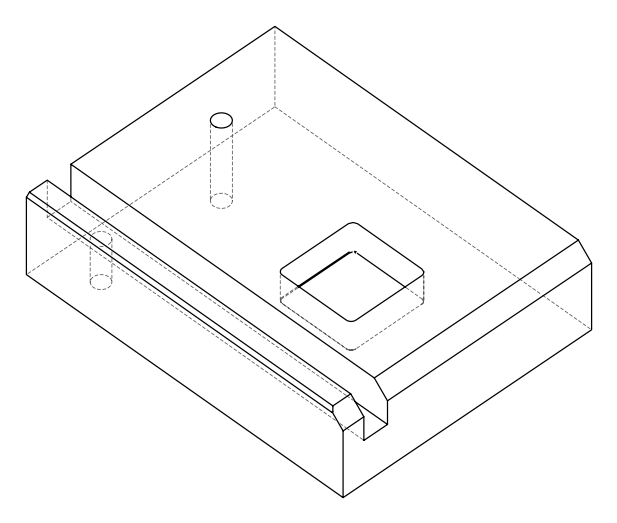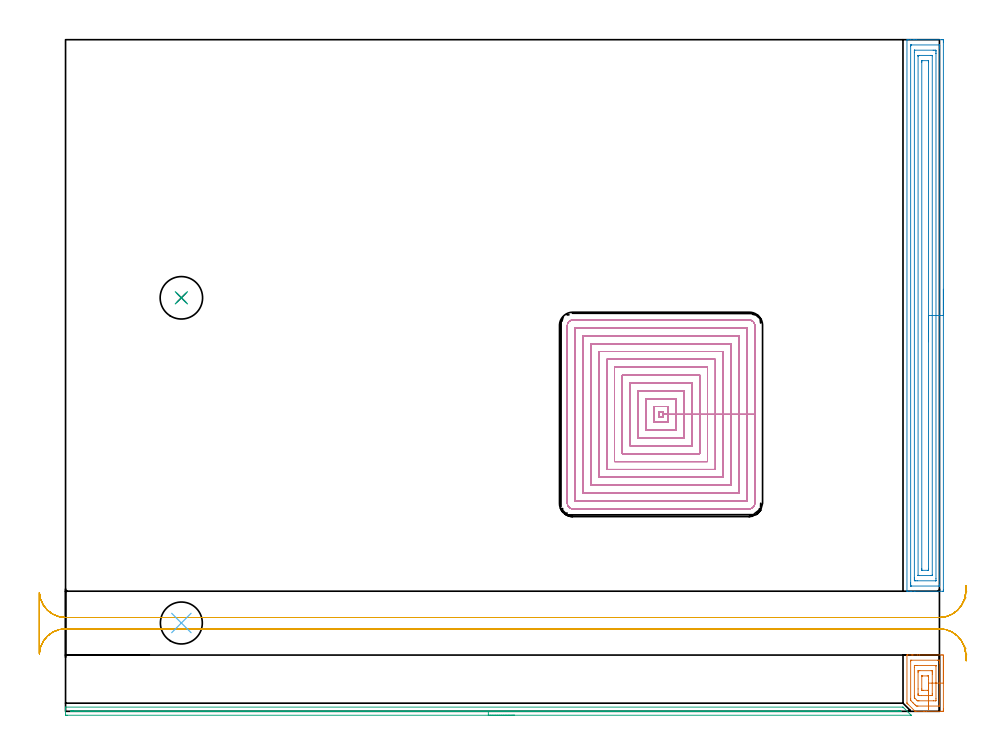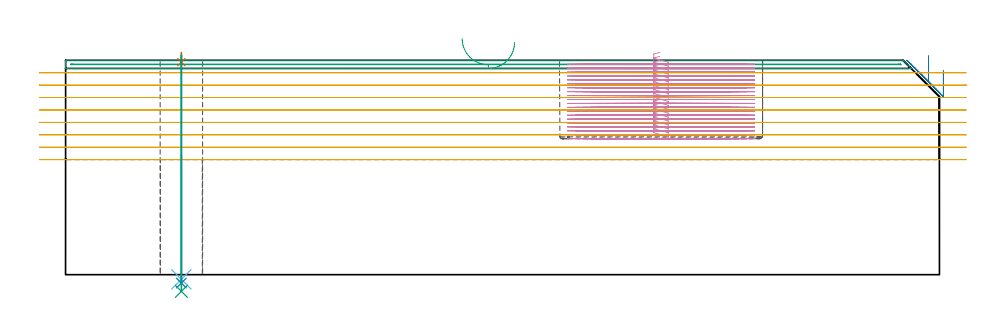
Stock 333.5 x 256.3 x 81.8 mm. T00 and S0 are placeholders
(PLAN: 9 operations, 6 tool changes, 105.9 min)
(1 AREA_MILL | FG_CHAMFER_SURFACE | UGT0205_001 | 1.15 min | 2752 mm3)
(2 AREA_MILL_1 | FG_CHAMFER_SURFACE_1 | UGT0205_001 | 8.72 min | 21024 mm3)
(3 AREA_MILL_2 | FG_CHAMFER_SURFACE_2 | UGT0205_001 | 5.28 min | 1537 mm3)
(4 MILL_RECTANGULAR_POCKET | POCKET_RECTANGULAR_STRAIGHT | UGT0201_084 | Follow Part, ap 1.5, ae 75% | 77.61 min | 180006 mm3)
(5 MILL_RECTANGULAR_SLOT | SLOT_RECTANGULAR | UGT0201_094 | Follow Part, ap 5, ae 75% | 12.2 min | 305840 mm3)
(6 INDEXABLE_INSERT_DRILL_THROUGH_HOLE_FROM_SOLID | STEP1HOLE | NXT0302_003 | 0.2 min | 8806 mm3)
(7 SPOT_DRILL | STEP1HOLE_1 | NXT0321_9005460120000 | 0.03 min | 12 mm3)
(8 DRILL_THROUGH_HOLE_INTO_CENTER | STEP1HOLE_1 | NXT0301_065 | 0.35 min | 5644 mm3)
(9 DRILL_TO_ENLARGE_THROUGH_HOLE | STEP1HOLE_1 | UGT0301_286 | 0.36 min | 11179 mm3)
(TOOL UGT0205_001 | Chamfer Mill 20 x 3 x 45 deg. | D20 FL50 Z2)
(TOOL UGT0201_084 | End mill 6 mm | D6 R1 FL30 Z4)
(TOOL UGT0201_094 | End mill 20 mm | D20 FL38 Z4)
(TOOL NXT0302_003 | Index. Insert Drill 16mm [880-D1600L20-05] | D16 PA176 FL80 Z2)
(TOOL NXT0321_9005460120000 | NC Spot Drill, 142deg, 12mm, Carbide, Uncoated | D12 PA142 FL30 Z2)
(TOOL NXT0301_065 | Carbide Drill 9.4mm [860.1-0940-075A1-MM 2214] | D9.4 PA140 FL98 Z2)
(TOOL UGT0301_286 | Twist Drill 16.2 mm | D16.2 PA118 FL125 Z2)
(OP 1 AREA_MILL)
G17 G21 G94 G90
T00 M6
G54
G17 G0 G90 X335. Y20.75 S1061 M3
G43 Z91.8 H0
Z77.9
G94 G1 Y20.712 Z77.029 F250.
Y20.598 Z76.164
Y20.409 Z75.312
Y20.147 Z74.48
Y19.813 Z73.674
Y19.41 Z72.9
Y18.942 Z72.164
Y18.41 Z71.472
Y17.821 Z70.829
Y17.178 Z70.24
Y16.486 Z69.709
Y15.75 Z69.24
Y14.976 Z68.837
Y14.17 Z68.503
Y13.338 Z68.241
Y12.486 Z68.052
Y11.622 Z67.938
Y10.75 Z67.9
Y1.045
X334.999 Y0.54 Z67.901
X334.995 Y0.162 Z67.902
X334.991 Y0.01 Z67.905
X334.622 Y0.005 Z68.275
X334.088 Y0. Z68.808
X328.488 Z74.406
X327.802 Z75.096
X327.612 Z75.285
X324.486 Z78.412
X324.189 Y0.01 Z78.708
X324.107 Y0.093 Z78.793
X321.439 Y2.76 Z81.459
X321.163 Y3.038 Z81.733
X321.104 Y3.106 Z81.789
X321.1 Y3.203 Z81.8
Y21.404
X321.103 Y21.49 Z81.789
X321.18 Y21.497 Z81.713
X321.264 Y21.5 Z81.634
X322.85 Z80.048
X323.231 Z79.666
X323.421 Z79.476
X325.173 Z77.724
X325.859 Z77.035
X334.279 Z68.618
X334.622 Y21.496 Z68.275
X334.991 Y21.49 Z67.905
X334.995 Y21.338 Z67.902
X334.999 Y20.96 Z67.901
X335. Y20.576 Z67.9
Y10.75
X333.586 Z69.314
X333.585 Y2.316 Z69.315
X333.582 Y2.135 Z69.318
X333.579 Y2.045 Z69.321
X333.576 Y2.01 Z69.324
X333.493 Y2.007 Z69.407
X333.18 Y2.001 Z69.72
X325.294 Z77.606
X324.983 Y2.005 Z77.917
X324.674 Y2.01 Z78.226
X324.342 Y2.316 Z78.558
X324.107 Y2.545 Z78.793
X323.446 Y3.204 Z79.454
X323.231 Y3.42 Z79.669
X322.565 Y4.092 Z80.335
X322.521 Y4.142 Z80.379
X322.519 Y4.183 Z80.381
X322.516 Y4.273 Z80.384
X322.515 Y4.454 Z80.385
X322.514 Y4.817 Z80.386
X322.515 Y19.184 Z80.385
X322.518 Y19.365 Z80.382
X322.521 Y19.455 Z80.379
X322.524 Y19.49 Z80.376
X322.607 Y19.493 Z80.293
X322.92 Y19.499 Z79.98
X332.869 Z70.031
X333.437 Y19.496 Z69.463
X333.537 Y19.49 Z69.363
X333.579 Y19.481 Z69.321
X333.583 Y19.349 Z69.317
X333.584 Y19.184 Z69.316
X333.586 Y18.458 Z69.314
Y18.296
Y10.75
X332.172 Z70.728
X332.171 Y4.799 Z70.729
X332.166 Y4.092 Z70.734
X332.164 Y4.011 Z70.736
X332.08 Y4.003 Z70.82
X331.993 Y4.002 Z70.907
X331.207 Y4. Z71.693
X325.679 Y4.001 Z77.221
X325.498 Y4.003 Z77.402
X325.138 Y4.01 Z77.762
X325.084 Y4.027 Z77.816
X325.06 Y4.046 Z77.84
X325.008 Y4.092 Z77.892
X324.983 Y4.116 Z77.917
X324.107 Y4.992 Z78.793
X324. Y5.103 Z78.9
X323.948 Y5.16 Z78.952
X323.938 Y5.173 Z78.962
X323.935 Y5.222 Z78.965
X323.932 Y5.325 Z78.968
X323.929 Y5.686 Z78.971
Y5.867
Y16.701
X323.934 Y17.409 Z78.966
X323.936 Y17.489 Z78.964
X324.02 Y17.497 Z78.88
X324.107 Y17.498 Z78.793
X324.893 Y17.5 Z78.007
X331.993 Y17.499 Z70.907
X332.083 Y17.495 Z70.817
X332.142 Y17.49 Z70.758
X332.165 Y17.482 Z70.735
X332.167 Y17.468 Z70.733
X332.169 Y17.409 Z70.731
X332.171 Y17.228 Z70.729
X332.172 Y10.75 Z70.728
X330.757 Z72.143
Y6.755
X330.754 Y6.235 Z72.146
X330.75 Y6.058 Z72.15
X330.746 Y6.01 Z72.154
X330.706 Y6.007 Z72.194
X330.613 Y6.004 Z72.287
X330.241 Y6.001 Z72.659
X330.109 Y6. Z72.791
X326.604 Z76.296
X325.859 Y6.001 Z77.041
X325.726 Y6.002 Z77.174
X325.599 Y6.01 Z77.301
X325.535 Y6.025 Z77.365
X325.491 Y6.065 Z77.409
X325.423 Y6.13 Z77.477
X325.385 Y6.17 Z77.515
X325.358 Y6.203 Z77.542
X325.35 Y6.238 Z77.55
X325.346 Y6.387 Z77.554
X325.344 Y6.755 Z77.556
X325.343 Y8.531 Z77.557
Y14.745
X325.346 Y15.265 Z77.554
X325.35 Y15.442 Z77.55
X325.354 Y15.49 Z77.546
X325.394 Y15.493 Z77.506
X325.487 Y15.496 Z77.413
X325.859 Y15.5 Z77.041
X325.991 Z76.909
X330.373 Y15.499 Z72.527
X330.632 Y15.49 Z72.268
X330.75 Y15.485 Z72.15
X330.752 Y15.419 Z72.148
X330.756 Y15.111 Z72.144
X330.757 Y14.745 Z72.143
Y14.222
Y10.75
X329.343 Z73.557
Y8.552
Y8.097
X329.342 Y8.043 Z73.558
X329.339 Y8.018 Z73.561
X329.337 Y8.012 Z73.563
X329.325 Y8.009 Z73.575
X329.186 Y8.003 Z73.714
X329.011 Y8. Z73.889
X327.259 Z75.641
X326.895 Y8.003 Z76.005
X326.83 Y8.005 Z76.07
X326.766 Y8.01 Z76.134
X326.757 Y8.531 Z76.143
Y13.403
X326.758 Y13.457 Z76.142
X326.761 Y13.482 Z76.139
X326.763 Y13.488 Z76.137
X326.775 Y13.491 Z76.125
X326.914 Y13.497 Z75.986
X327.089 Y13.5 Z75.811
X328.841 Z74.059
X329.205 Y13.497 Z73.695
X329.27 Y13.495 Z73.63
X329.334 Y13.49 Z73.566
X329.343 Y12.97 Z73.557
Y12.103
Y10.75
Y9.878 Z73.595
Y9.014 Z73.709
Y8.162 Z73.898
Y7.33 Z74.16
Y6.524 Z74.494
Y5.75 Z74.897
Y5.014 Z75.365
Y4.322 Z75.896
Y3.679 Z76.486
Y3.09 Z77.129
Y2.558 Z77.821
Y2.09 Z78.557
Y1.687 Z79.331
Y1.353 Z80.137
Y1.091 Z80.969
Y0.902 Z81.82
Y0.788 Z82.685
Y0.75 Z83.557
G0 Z91.8
M5
M2
(OP 2 AREA_MILL_1)
G17 G21 G94 G90
T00 M6
G54
G17 G0 G90 X335. Y161.05 S1061 M3
G43 Z91.8 H0
Z77.9
G94 G1 Y161.012 Z77.028 F250.
Y160.898 Z76.164
Y160.709 Z75.312
Y160.447 Z74.48
Y160.113 Z73.674
Y159.71 Z72.9
Y159.242 Z72.164
Y158.71 Z71.472
Y158.121 Z70.829
Y157.478 Z70.24
Y156.786 Z69.708
Y156.05 Z69.24
Y155.276 Z68.837
Y154.47 Z68.503
Y153.638 Z68.241
Y152.786 Z68.052
Y151.922 Z67.938
Y151.05 Z67.9
Y46.43
X334.998 Y46.046 Z67.901
X334.993 Y45.81 Z67.905
X334.622 Y45.8 Z68.276
X324.107 Z78.788
X322.712 Z80.184
X322.355 Z80.54
X321.409 Z81.491
X321.254 Z81.638
X321.192 Z81.7
X321.103 Y45.81 Z81.788
X321.1 Y45.982 Z81.8
Y256.117
X321.102 Y256.29 Z81.788
X321.253 Y256.298 Z81.639
X321.409 Y256.3 Z81.49
X321.638 Z81.261
X322.355 Z80.54
X323.589 Z79.308
X324.107 Z78.788
X324.724 Z78.171
X334.363 Z68.535
X334.622 Y256.297 Z68.276
X334.993 Y256.29 Z67.905
X334.997 Y256.054 Z67.901
X335. Y255.67 Z67.9
Y255.284
Y151.05
X333.586 Z69.314
X333.585 Y48.381 Z69.315
X333.579 Y47.816 Z69.321
X333.524 Y47.81 Z69.376
X333.416 Y47.804 Z69.484
X333.278 Y47.801 Z69.622
X322.763 Z80.137
X322.579 Y47.807 Z80.321
X322.545 Y47.81 Z80.355
X322.521 Y47.818 Z80.379
X322.52 Y47.86 Z80.38
X322.516 Y48.054 Z80.384
X322.515 Y48.218 Z80.385
X322.514 Y48.949 Z80.386
X322.515 Y253.719 Z80.385
X322.521 Y254.284 Z80.379
X322.576 Y254.29 Z80.324
X322.685 Y254.296 Z80.215
X322.822 Y254.299 Z80.078
X333.337 Z69.563
X333.521 Y254.293 Z69.379
X333.555 Y254.29 Z69.345
X333.579 Y254.282 Z69.321
X333.58 Y254.24 Z69.32
X333.584 Y254.046 Z69.316
X333.585 Y253.882 Z69.315
X333.586 Y253.151 Z69.314
Y151.05
X332.172 Z70.728
X332.171 Y50.719 Z70.729
X332.169 Y50.007 Z70.731
X332.166 Y49.83 Z70.734
X332.164 Y49.81 Z70.736
X332.144 Y49.807 Z70.756
X332.094 Y49.803 Z70.806
X331.993 Y49.801 Z70.907
X324.983 Z77.917
X324.306 Y49.804 Z78.594
X324.107 Y49.81 Z78.793
X323.935 Y49.833 Z78.965
X323.932 Y50.007 Z78.968
X323.93 Y50.187 Z78.97
X323.929 Y50.901 Z78.971
X323.928 Y51.083 Z78.972
X323.929 Y251.381 Z78.971
X323.931 Y252.093 Z78.969
X323.934 Y252.27 Z78.966
X323.936 Y252.29 Z78.964
X323.956 Y252.293 Z78.944
X324.006 Y252.297 Z78.894
X324.107 Y252.299 Z78.793
X331.117 Y252.3 Z71.783
X331.794 Y252.296 Z71.106
X331.993 Y252.29 Z70.907
X332.165 Y252.267 Z70.735
X332.168 Y252.093 Z70.732
X332.17 Y251.913 Z70.73
X332.171 Y251.199 Z70.729
X332.172 Y251.017 Z70.728
Y151.05
X330.757 Z72.143
Y52.162
X330.755 Y51.986 Z72.145
X330.752 Y51.846 Z72.148
X330.75 Y51.81 Z72.15
X330.73 Y51.807 Z72.17
X330.676 Y51.804 Z72.224
X330.241 Y51.8 Z72.659
X325.859 Z77.041
X325.425 Y51.804 Z77.475
X325.372 Y51.807 Z77.528
X325.35 Y51.81 Z77.55
X325.348 Y51.825 Z77.552
X325.345 Y51.889 Z77.555
X325.343 Y51.95 Z77.557
Y249.938
X325.345 Y250.114 Z77.555
X325.348 Y250.254 Z77.552
X325.35 Y250.29 Z77.55
X325.37 Y250.293 Z77.53
X325.424 Y250.295 Z77.476
X325.859 Y250.3 Z77.041
X330.241 Z72.659
X330.675 Y250.296 Z72.225
X330.728 Y250.293 Z72.172
X330.75 Y250.29 Z72.15
X330.752 Y250.275 Z72.148
X330.755 Y250.211 Z72.145
X330.757 Y250.15 Z72.143
Y151.05
X329.343 Z73.557
Y54.477
X329.34 Y54.041 Z73.56
X329.336 Y53.825 Z73.564
X329.333 Y53.81 Z73.567
X329.305 Y53.806 Z73.595
X329.247 Y53.802 Z73.653
X329.152 Y53.8 Z73.748
X326.872 Y53.801 Z76.028
X326.819 Y53.802 Z76.081
X326.781 Y53.806 Z76.119
X326.764 Y53.81 Z76.136
X326.762 Y53.828 Z76.138
X326.759 Y54.036 Z76.141
X326.757 Y54.456 Z76.143
Y247.623
X326.76 Y248.059 Z76.14
X326.764 Y248.275 Z76.136
X326.767 Y248.29 Z76.133
X326.795 Y248.294 Z76.105
X326.853 Y248.298 Z76.047
X326.948 Y248.3 Z75.952
X329.228 Y248.299 Z73.672
X329.281 Y248.298 Z73.619
X329.319 Y248.294 Z73.581
X329.336 Y248.29 Z73.564
X329.338 Y248.272 Z73.562
X329.341 Y248.064 Z73.559
X329.343 Y247.644 Z73.557
Y151.05
Y150.178 Z73.595
Y149.314 Z73.709
Y148.462 Z73.898
Y147.63 Z74.16
Y146.824 Z74.494
Y146.05 Z74.897
Y145.314 Z75.365
Y144.622 Z75.896
Y143.979 Z76.486
Y143.39 Z77.129
Y142.858 Z77.821
Y142.39 Z78.557
Y141.987 Z79.331
Y141.653 Z80.137
Y141.391 Z80.969
Y141.202 Z81.82
Y141.088 Z82.685
Y141.05 Z83.557
G0 Z91.8
M5
M2
(OP 3 AREA_MILL_2)
G17 G21 G94 G90
T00 M6
G54
G17 G0 G90 X171.35 Y-1.5 S1061 M3
G43 Z91.8 H0
Z88.7
G94 G1 X171.312 Z87.828 F250.
X171.198 Z86.964
X171.009 Z86.112
X170.747 Z85.28
X170.413 Z84.474
X170.01 Z83.7
X169.542 Z82.964
X169.01 Z82.272
X168.421 Z81.629
X167.778 Z81.04
X167.086 Z80.508
X166.35 Z80.04
X165.576 Z79.637
X164.77 Z79.303
X163.938 Z79.041
X163.086 Z78.852
X162.222 Z78.738
X161.35 Z78.7
X0.613
X0.294 Y-1.498 Z78.702
X0.041 Y-1.494 Z78.704
X0.005 Y-1.492 Z78.706
X0. Y-1.251 Z78.946
Y0.484 Z80.678
Y1.13 Z81.329
Y1.414 Z81.613
X0.001 Y1.508 Z81.699
X0.004 Y1.556 Z81.747
X0.01 Y1.597 Z81.788
X0.166 Y1.6 Z81.8
X319.408
X319.595 Y1.597 Z81.789
X319.663 Y1.535 Z81.731
X319.843 Y1.357 Z81.557
X322.621 Y-1.42 Z78.778
X322.682 Y-1.492 Z78.704
X322.66 Y-1.496 Z78.703
X322.595 Y-1.499 Z78.699
X161.35 Y-1.5 Z78.7
Y-0.086 Z80.114
X2.399 Y-0.085 Z80.115
X2.09 Y-0.084 Z80.116
X2.035 Y-0.081 Z80.119
X2.013 Y-0.079 Z80.121
X2.01 Y-0.069 Z80.131
X2.005 Y-0.001 Z80.199
X2.015 Y0.179 Z80.379
X2.199 Y0.182 Z80.382
X2.399 Y0.184 Z80.384
X2.706 Y0.185 Z80.385
X2.985 Y0.186 Z80.386
X317.929 Y0.185 Z80.385
X318.209 Y0.184 Z80.384
X318.515 Y0.18 Z80.38
X318.557 Y0.179 Z80.379
X318.603 Y0.137 Z80.337
X318.696 Y0.048 Z80.248
X318.783 Y-0.041 Z80.159
X318.815 Y-0.077 Z80.123
X318.793 Y-0.079 Z80.121
X318.515 Y-0.083 Z80.117
X318.208 Y-0.085 Z80.115
X161.35 Y-0.086 Z80.114
X160.478 Z80.152
X159.614 Z80.266
X158.762 Z80.455
X157.93 Z80.717
X157.124 Z81.051
X156.35 Z81.454
X155.614 Z81.923
X154.922 Z82.454
X154.279 Z83.043
X153.69 Z83.686
X153.158 Z84.378
X152.69 Z85.114
X152.287 Z85.888
X151.953 Z86.694
X151.691 Z87.526
X151.502 Z88.378
X151.388 Z89.243
X151.35 Z90.114
G0 Z91.8
M5
M2
(OP 4 MILL_RECTANGULAR_POCKET)
G17 G21 G94 G90
T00 M6
G54
G17 G0 G90 X226.776 Y116.3 S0 M3
G43 Z91.8 H0
Z84.8
G94 G1 X224.5 Z84.19 F250.
Y110.3 Z82.582
X230. Z81.109
Y113.3 Z80.305
X228.
Y114.3 F500.
X226.5
Y112.3
X228.
Y113.3
X230.
Y116.3
X224.5
Y110.3
X230.
Y113.3
X233.
Y119.3
X221.5
Y107.3
X233.
Y113.3
X236.
Y122.3
X218.5
Y104.3
X236.
Y113.3
X239.
Y125.3
X215.5
Y101.3
X239.
Y113.3
X242.
Y128.3
X212.5
Y98.3
X242.
Y113.3
X245.
Y131.3
X209.5
Y95.3
X245.
Y113.3
X248.
Y134.3
X206.5
Y92.3
X248.
Y113.3
X251.
Y137.3
X203.5
Y89.3
X251.
Y113.3
X254.
Y140.3
X200.5
Y86.3
X254.
Y113.3
X257.
Y143.3
X197.5
Y83.3
X257.
Y113.3
X260.
Y146.3
X194.5
Y80.3
X260.
Y113.3
X263.
Y147.3
G3 X261. Y149.3 R2.
G1 X193.5
G3 X191.5 Y147.3 R2.
G1 Y79.3
G3 X193.5 Y77.3 R2.
G1 X261.
G3 X263. Y79.3 R2.
G1 Y113.3
Y114.3
G0 X226.776 Y116.3 Z83.305
G1 X224.5 Z82.695 F250.
Y110.3 Z81.087
X230. Z79.614
Y113.3 Z78.81
X228.
Y114.3 F500.
X226.5
Y112.3
X228.
Y113.3
X230.
Y116.3
X224.5
Y110.3
X230.
Y113.3
X233.
Y119.3
X221.5
Y107.3
X233.
Y113.3
X236.
Y122.3
X218.5
Y104.3
X236.
Y113.3
X239.
Y125.3
X215.5
Y101.3
X239.
Y113.3
X242.
Y128.3
X212.5
Y98.3
X242.
Y113.3
X245.
Y131.3
X209.5
Y95.3
X245.
Y113.3
X248.
Y134.3
X206.5
Y92.3
X248.
Y113.3
X251.
Y137.3
X203.5
Y89.3
X251.
Y113.3
X254.
Y140.3
X200.5
Y86.3
X254.
Y113.3
X257.
Y143.3
X197.5
Y83.3
X257.
Y113.3
X260.
Y146.3
X194.5
Y80.3
X260.
Y113.3
X263.
Y147.3
G3 X261. Y149.3 R2.
G1 X193.5
G3 X191.5 Y147.3 R2.
G1 Y79.3
G3 X193.5 Y77.3 R2.
G1 X261.
G3 X263. Y79.3 R2.
G1 Y113.3
Y114.3
G0 X226.776 Y116.3 Z81.81
G1 X224.5 Z81.2 F250.
Y110.3 Z79.592
X230. Z78.119
Y113.3 Z77.315
X228.
Y114.3 F500.
X226.5
Y112.3
X228.
Y113.3
X230.
Y116.3
X224.5
Y110.3
X230.
Y113.3
X233.
Y119.3
X221.5
Y107.3
X233.
Y113.3
X236.
Y122.3
X218.5
Y104.3
X236.
Y113.3
X239.
Y125.3
X215.5
Y101.3
X239.
Y113.3
X242.
Y128.3
X212.5
Y98.3
X242.
Y113.3
X245.
Y131.3
X209.5
Y95.3
X245.
Y113.3
X248.
Y134.3
X206.5
Y92.3
X248.
Y113.3
X251.
Y137.3
X203.5
Y89.3
X251.
Y113.3
X254.
Y140.3
X200.5
Y86.3
X254.
Y113.3
X257.
Y143.3
X197.5
Y83.3
X257.
Y113.3
X260.
Y146.3
X194.5
Y80.3
X260.
Y113.3
X263.
Y147.3
G3 X261. Y149.3 R2.
G1 X193.5
G3 X191.5 Y147.3 R2.
G1 Y79.3
G3 X193.5 Y77.3 R2.
G1 X261.
G3 X263. Y79.3 R2.
G1 Y113.3
Y114.3
G0 X226.776 Y116.3 Z80.315
G1 X224.5 Z79.705 F250.
Y110.3 Z78.097
X230. Z76.624
Y113.3 Z75.82
X228.
Y114.3 F500.
X226.5
Y112.3
X228.
Y113.3
X230.
Y116.3
X224.5
Y110.3
X230.
Y113.3
X233.
Y119.3
X221.5
Y107.3
X233.
Y113.3
X236.
Y122.3
X218.5
Y104.3
X236.
Y113.3
X239.
Y125.3
X215.5
Y101.3
X239.
Y113.3
X242.
Y128.3
X212.5
Y98.3
X242.
Y113.3
X245.
Y131.3
X209.5
Y95.3
X245.
Y113.3
X248.
Y134.3
X206.5
Y92.3
X248.
Y113.3
X251.
Y137.3
X203.5
Y89.3
X251.
Y113.3
X254.
Y140.3
X200.5
Y86.3
X254.
Y113.3
X257.
Y143.3
X197.5
Y83.3
X257.
Y113.3
X260.
Y146.3
X194.5
Y80.3
X260.
Y113.3
X263.
Y147.3
G3 X261. Y149.3 R2.
G1 X193.5
G3 X191.5 Y147.3 R2.
G1 Y79.3
G3 X193.5 Y77.3 R2.
G1 X261.
G3 X263. Y79.3 R2.
G1 Y113.3
Y114.3
G0 X226.776 Y116.3 Z78.82
G1 X224.5 Z78.21 F250.
Y110.3 Z76.602
X230. Z75.129
Y113.3 Z74.325
X228.
Y114.3 F500.
X226.5
Y112.3
X228.
Y113.3
X230.
Y116.3
X224.5
Y110.3
X230.
Y113.3
X233.
Y119.3
X221.5
Y107.3
X233.
Y113.3
X236.
Y122.3
X218.5
Y104.3
X236.
Y113.3
X239.
Y125.3
X215.5
Y101.3
X239.
Y113.3
X242.
Y128.3
X212.5
Y98.3
X242.
Y113.3
X245.
Y131.3
X209.5
Y95.3
X245.
Y113.3
X248.
Y134.3
X206.5
Y92.3
X248.
Y113.3
X251.
Y137.3
X203.5
Y89.3
X251.
Y113.3
X254.
Y140.3
X200.5
Y86.3
X254.
Y113.3
X257.
Y143.3
X197.5
Y83.3
X257.
Y113.3
X260.
Y146.3
X194.5
Y80.3
X260.
Y113.3
X263.
Y147.3
G3 X261. Y149.3 R2.
G1 X193.5
G3 X191.5 Y147.3 R2.
G1 Y79.3
G3 X193.5 Y77.3 R2.
G1 X261.
G3 X263. Y79.3 R2.
G1 Y113.3
Y114.3
G0 X226.776 Y116.3 Z77.325
G1 X224.5 Z76.715 F250.
Y110.3 Z75.107
X230. Z73.634
Y113.3 Z72.83
X228.
Y114.3 F500.
X226.5
Y112.3
X228.
Y113.3
X230.
Y116.3
X224.5
Y110.3
X230.
Y113.3
X233.
Y119.3
X221.5
Y107.3
X233.
Y113.3
X236.
Y122.3
X218.5
Y104.3
X236.
Y113.3
X239.
Y125.3
X215.5
Y101.3
X239.
Y113.3
X242.
Y128.3
X212.5
Y98.3
X242.
Y113.3
X245.
Y131.3
X209.5
Y95.3
X245.
Y113.3
X248.
Y134.3
X206.5
Y92.3
X248.
Y113.3
X251.
Y137.3
X203.5
Y89.3
X251.
Y113.3
X254.
Y140.3
X200.5
Y86.3
X254.
Y113.3
X257.
Y143.3
X197.5
Y83.3
X257.
Y113.3
X260.
Y146.3
X194.5
Y80.3
X260.
Y113.3
X263.
Y147.3
G3 X261. Y149.3 R2.
G1 X193.5
G3 X191.5 Y147.3 R2.
G1 Y79.3
G3 X193.5 Y77.3 R2.
G1 X261.
G3 X263. Y79.3 R2.
G1 Y113.3
Y114.3
G0 X226.776 Y116.3 Z75.83
G1 X224.5 Z75.22 F250.
Y110.3 Z73.613
X230. Z72.139
Y113.3 Z71.335
X228.
Y114.3 F500.
X226.5
Y112.3
X228.
Y113.3
X230.
Y116.3
X224.5
Y110.3
X230.
Y113.3
X233.
Y119.3
X221.5
Y107.3
X233.
Y113.3
X236.
Y122.3
X218.5
Y104.3
X236.
Y113.3
X239.
Y125.3
X215.5
Y101.3
X239.
Y113.3
X242.
Y128.3
X212.5
Y98.3
X242.
Y113.3
X245.
Y131.3
X209.5
Y95.3
X245.
Y113.3
X248.
Y134.3
X206.5
Y92.3
X248.
Y113.3
X251.
Y137.3
X203.5
Y89.3
X251.
Y113.3
X254.
Y140.3
X200.5
Y86.3
X254.
Y113.3
X257.
Y143.3
X197.5
Y83.3
X257.
Y113.3
X260.
Y146.3
X194.5
Y80.3
X260.
Y113.3
X263.
Y147.3
G3 X261. Y149.3 R2.
G1 X193.5
G3 X191.5 Y147.3 R2.
G1 Y79.3
G3 X193.5 Y77.3 R2.
G1 X261.
G3 X263. Y79.3 R2.
G1 Y113.3
Y114.3
G0 X226.776 Y116.3 Z74.335
G1 X224.5 Z73.725 F250.
Y110.3 Z72.118
X230. Z70.644
Y113.3 Z69.84
X228.
Y114.3 F500.
X226.5
Y112.3
X228.
Y113.3
X230.
Y116.3
X224.5
Y110.3
X230.
Y113.3
X233.
Y119.3
X221.5
Y107.3
X233.
Y113.3
X236.
Y122.3
X218.5
Y104.3
X236.
Y113.3
X239.
Y125.3
X215.5
Y101.3
X239.
Y113.3
X242.
Y128.3
X212.5
Y98.3
X242.
Y113.3
X245.
Y131.3
X209.5
Y95.3
X245.
Y113.3
X248.
Y134.3
X206.5
Y92.3
X248.
Y113.3
X251.
Y137.3
X203.5
Y89.3
X251.
Y113.3
X254.
Y140.3
X200.5
Y86.3
X254.
Y113.3
X257.
Y143.3
X197.5
Y83.3
X257.
Y113.3
X260.
Y146.3
X194.5
Y80.3
X260.
Y113.3
X263.
Y147.3
G3 X261. Y149.3 R2.
G1 X193.5
G3 X191.5 Y147.3 R2.
G1 Y79.3
G3 X193.5 Y77.3 R2.
G1 X261.
G3 X263. Y79.3 R2.
G1 Y113.3
Y114.3
G0 X226.776 Y116.3 Z72.84
G1 X224.5 Z72.23 F250.
Y110.3 Z70.623
X230. Z69.149
Y113.3 Z68.345
X228.
Y114.3 F500.
X226.5
Y112.3
X228.
Y113.3
X230.
Y116.3
X224.5
Y110.3
X230.
Y113.3
X233.
Y119.3
X221.5
Y107.3
X233.
Y113.3
X236.
Y122.3
X218.5
Y104.3
X236.
Y113.3
X239.
Y125.3
X215.5
Y101.3
X239.
Y113.3
X242.
Y128.3
X212.5
Y98.3
X242.
Y113.3
X245.
Y131.3
X209.5
Y95.3
X245.
Y113.3
X248.
Y134.3
X206.5
Y92.3
X248.
Y113.3
X251.
Y137.3
X203.5
Y89.3
X251.
Y113.3
X254.
Y140.3
X200.5
Y86.3
X254.
Y113.3
X257.
Y143.3
X197.5
Y83.3
X257.
Y113.3
X260.
Y146.3
X194.5
Y80.3
X260.
Y113.3
X263.
Y147.3
G3 X261. Y149.3 R2.
G1 X193.5
G3 X191.5 Y147.3 R2.
G1 Y79.3
G3 X193.5 Y77.3 R2.
G1 X261.
G3 X263. Y79.3 R2.
G1 Y113.3
Y114.3
G0 X226.776 Y116.3 Z71.345
G1 X224.5 Z70.735 F250.
Y110.3 Z69.128
X230. Z67.654
Y113.3 Z66.85
X228.
Y114.3 F500.
X226.5
Y112.3
X228.
Y113.3
X230.
Y116.3
X224.5
Y110.3
X230.
Y113.3
X233.
Y119.3
X221.5
Y107.3
X233.
Y113.3
X236.
Y122.3
X218.5
Y104.3
X236.
Y113.3
X239.
Y125.3
X215.5
Y101.3
X239.
Y113.3
X242.
Y128.3
X212.5
Y98.3
X242.
Y113.3
X245.
Y131.3
X209.5
Y95.3
X245.
Y113.3
X248.
Y134.3
X206.5
Y92.3
X248.
Y113.3
X251.
Y137.3
X203.5
Y89.3
X251.
Y113.3
X254.
Y140.3
X200.5
Y86.3
X254.
Y113.3
X257.
Y143.3
X197.5
Y83.3
X257.
Y113.3
X260.
Y146.3
X194.5
Y80.3
X260.
Y113.3
X263.
Y147.3
G3 X261. Y149.3 R2.
G1 X193.5
G3 X191.5 Y147.3 R2.
G1 Y79.3
G3 X193.5 Y77.3 R2.
G1 X261.
G3 X263. Y79.3 R2.
G1 Y113.3
Y114.3
G0 X226.776 Y116.3 Z69.85
G1 X224.5 Z69.24 F250.
Y110.3 Z67.633
X230. Z66.159
Y113.3 Z65.355
X228.
Y114.3 F500.
X226.5
Y112.3
X228.
Y113.3
X230.
Y116.3
X224.5
Y110.3
X230.
Y113.3
X233.
Y119.3
X221.5
Y107.3
X233.
Y113.3
X236.
Y122.3
X218.5
Y104.3
X236.
Y113.3
X239.
Y125.3
X215.5
Y101.3
X239.
Y113.3
X242.
Y128.3
X212.5
Y98.3
X242.
Y113.3
X245.
Y131.3
X209.5
Y95.3
X245.
Y113.3
X248.
Y134.3
X206.5
Y92.3
X248.
Y113.3
X251.
Y137.3
X203.5
Y89.3
X251.
Y113.3
X254.
Y140.3
X200.5
Y86.3
X254.
Y113.3
X257.
Y143.3
X197.5
Y83.3
X257.
Y113.3
X260.
Y146.3
X194.5
Y80.3
X260.
Y113.3
X263.
Y147.3
G3 X261. Y149.3 R2.
G1 X193.5
G3 X191.5 Y147.3 R2.
G1 Y79.3
G3 X193.5 Y77.3 R2.
G1 X261.
G3 X263. Y79.3 R2.
G1 Y113.3
Y114.3
G0 X226.776 Y116.3 Z68.355
G1 X224.5 Z67.745 F250.
Y110.3 Z66.138
X230. Z64.664
Y113.3 Z63.86
X228.
Y114.3 F500.
X226.5
Y112.3
X228.
Y113.3
X230.
Y116.3
X224.5
Y110.3
X230.
Y113.3
X233.
Y119.3
X221.5
Y107.3
X233.
Y113.3
X236.
Y122.3
X218.5
Y104.3
X236.
Y113.3
X239.
Y125.3
X215.5
Y101.3
X239.
Y113.3
X242.
Y128.3
X212.5
Y98.3
X242.
Y113.3
X245.
Y131.3
X209.5
Y95.3
X245.
Y113.3
X248.
Y134.3
X206.5
Y92.3
X248.
Y113.3
X251.
Y137.3
X203.5
Y89.3
X251.
Y113.3
X254.
Y140.3
X200.5
Y86.3
X254.
Y113.3
X257.
Y143.3
X197.5
Y83.3
X257.
Y113.3
X260.
Y146.3
X194.5
Y80.3
X260.
Y113.3
X263.
Y147.3
G3 X261. Y149.3 R2.
G1 X193.5
G3 X191.5 Y147.3 R2.
G1 Y79.3
G3 X193.5 Y77.3 R2.
G1 X261.
G3 X263. Y79.3 R2.
G1 Y113.3
Y114.3
G0 X226.776 Y116.3 Z66.86
G1 X224.5 Z66.25 F250.
Y110.3 Z64.643
X230. Z63.169
Y113.3 Z62.365
X228.
Y114.3 F500.
X226.5
Y112.3
X228.
Y113.3
X230.
Y116.3
X224.5
Y110.3
X230.
Y113.3
X233.
Y119.3
X221.5
Y107.3
X233.
Y113.3
X236.
Y122.3
X218.5
Y104.3
X236.
Y113.3
X239.
Y125.3
X215.5
Y101.3
X239.
Y113.3
X242.
Y128.3
X212.5
Y98.3
X242.
Y113.3
X245.
Y131.3
X209.5
Y95.3
X245.
Y113.3
X248.
Y134.3
X206.5
Y92.3
X248.
Y113.3
X251.
Y137.3
X203.5
Y89.3
X251.
Y113.3
X254.
Y140.3
X200.5
Y86.3
X254.
Y113.3
X257.
Y143.3
X197.5
Y83.3
X257.
Y113.3
X260.
Y146.3
X194.5
Y80.3
X260.
Y113.3
X263.
Y147.3
G3 X261. Y149.3 R2.
G1 X193.5
G3 X191.5 Y147.3 R2.
G1 Y79.3
G3 X193.5 Y77.3 R2.
G1 X261.
G3 X263. Y79.3 R2.
G1 Y113.3
Y114.3
G0 X226.776 Y116.3 Z65.365
G1 X224.5 Z64.755 F250.
Y110.3 Z63.148
X230. Z61.674
Y113.3 Z60.87
X228.
Y114.3 F500.
X226.5
Y112.3
X228.
Y113.3
X230.
Y116.3
X224.5
Y110.3
X230.
Y113.3
X233.
Y119.3
X221.5
Y107.3
X233.
Y113.3
X236.
Y122.3
X218.5
Y104.3
X236.
Y113.3
X239.
Y125.3
X215.5
Y101.3
X239.
Y113.3
X242.
Y128.3
X212.5
Y98.3
X242.
Y113.3
X245.
Y131.3
X209.5
Y95.3
X245.
Y113.3
X248.
Y134.3
X206.5
Y92.3
X248.
Y113.3
X251.
Y137.3
X203.5
Y89.3
X251.
Y113.3
X254.
Y140.3
X200.5
Y86.3
X254.
Y113.3
X257.
Y143.3
X197.5
Y83.3
X257.
Y113.3
X260.
Y146.3
X194.5
Y80.3
X260.
Y113.3
X263.
Y147.3
G3 X261. Y149.3 R2.
G1 X193.5
G3 X191.5 Y147.3 R2.
G1 Y79.3
G3 X193.5 Y77.3 R2.
G1 X261.
G3 X263. Y79.3 R2.
G1 Y113.3
Y114.3
G0 X226.776 Y116.3 Z63.87
G1 X224.5 Z63.26 F250.
Y110.3 Z61.653
X230. Z60.179
Y113.3 Z59.375
X228.
Y114.3 F500.
X226.5
Y112.3
X228.
Y113.3
X230.
Y116.3
X224.5
Y110.3
X230.
Y113.3
X233.
Y119.3
X221.5
Y107.3
X233.
Y113.3
X236.
Y122.3
X218.5
Y104.3
X236.
Y113.3
X239.
Y125.3
X215.5
Y101.3
X239.
Y113.3
X242.
Y128.3
X212.5
Y98.3
X242.
Y113.3
X245.
Y131.3
X209.5
Y95.3
X245.
Y113.3
X248.
Y134.3
X206.5
Y92.3
X248.
Y113.3
X251.
Y137.3
X203.5
Y89.3
X251.
Y113.3
X254.
Y140.3
X200.5
Y86.3
X254.
Y113.3
X257.
Y143.3
X197.5
Y83.3
X257.
Y113.3
X260.
Y146.3
X194.5
Y80.3
X260.
Y113.3
X263.
Y147.3
G3 X261. Y149.3 R2.
G1 X193.5
G3 X191.5 Y147.3 R2.
G1 Y79.3
G3 X193.5 Y77.3 R2.
G1 X261.
G3 X263. Y79.3 R2.
G1 Y113.3
Y114.3
G0 X226.776 Y116.3 Z62.375
G1 X224.5 Z61.765 F250.
Y110.3 Z60.158
X230. Z58.684
Y113.3 Z57.88
X228.
Y114.3 F500.
X226.5
Y112.3
X228.
Y113.3
X230.
Y116.3
X224.5
Y110.3
X230.
Y113.3
X233.
Y119.3
X221.5
Y107.3
X233.
Y113.3
X236.
Y122.3
X218.5
Y104.3
X236.
Y113.3
X239.
Y125.3
X215.5
Y101.3
X239.
Y113.3
X242.
Y128.3
X212.5
Y98.3
X242.
Y113.3
X245.
Y131.3
X209.5
Y95.3
X245.
Y113.3
X248.
Y134.3
X206.5
Y92.3
X248.
Y113.3
X251.
Y137.3
X203.5
Y89.3
X251.
Y113.3
X254.
Y140.3
X200.5
Y86.3
X254.
Y113.3
X257.
Y143.3
X197.5
Y83.3
X257.
Y113.3
X260.
Y146.3
X194.5
Y80.3
X260.
Y113.3
X263.
Y147.3
G3 X261. Y149.3 R2.
G1 X193.5
G3 X191.5 Y147.3 R2.
G1 Y79.3
G3 X193.5 Y77.3 R2.
G1 X261.
G3 X263. Y79.3 R2.
G1 Y113.3
Y114.3
G0 X226.776 Y116.3 Z60.88
G1 X224.5 Z60.27 F250.
Y110.3 Z58.663
X230. Z57.189
Y113.3 Z56.385
X228.
Y114.3 F500.
X226.5
Y112.3
X228.
Y113.3
X230.
Y116.3
X224.5
Y110.3
X230.
Y113.3
X233.
Y119.3
X221.5
Y107.3
X233.
Y113.3
X236.
Y122.3
X218.5
Y104.3
X236.
Y113.3
X239.
Y125.3
X215.5
Y101.3
X239.
Y113.3
X242.
Y128.3
X212.5
Y98.3
X242.
Y113.3
X245.
Y131.3
X209.5
Y95.3
X245.
Y113.3
X248.
Y134.3
X206.5
Y92.3
X248.
Y113.3
X251.
Y137.3
X203.5
Y89.3
X251.
Y113.3
X254.
Y140.3
X200.5
Y86.3
X254.
Y113.3
X257.
Y143.3
X197.5
Y83.3
X257.
Y113.3
X260.
Y146.3
X194.5
Y80.3
X260.
Y113.3
X263.
Y147.3
G3 X261. Y149.3 R2.
G1 X193.5
G3 X191.5 Y147.3 R2.
G1 Y79.3
G3 X193.5 Y77.3 R2.
G1 X261.
G3 X263. Y79.3 R2.
G1 Y113.3
Y114.3
G0 X226.776 Y116.3 Z59.385
G1 X224.5 Z58.775 F250.
Y110.3 Z57.168
X230. Z55.694
Y113.3 Z54.89
X228.
Y114.3 F500.
X226.5
Y112.3
X228.
Y113.3
X230.
Y116.3
X224.5
Y110.3
X230.
Y113.3
X233.
Y119.3
X221.5
Y107.3
X233.
Y113.3
X236.
Y122.3
X218.5
Y104.3
X236.
Y113.3
X239.
Y125.3
X215.5
Y101.3
X239.
Y113.3
X242.
Y128.3
X212.5
Y98.3
X242.
Y113.3
X245.
Y131.3
X209.5
Y95.3
X245.
Y113.3
X248.
Y134.3
X206.5
Y92.3
X248.
Y113.3
X251.
Y137.3
X203.5
Y89.3
X251.
Y113.3
X254.
Y140.3
X200.5
Y86.3
X254.
Y113.3
X257.
Y143.3
X197.5
Y83.3
X257.
Y113.3
X260.
Y146.3
X194.5
Y80.3
X260.
Y113.3
X263.
Y147.3
G3 X261. Y149.3 R2.
G1 X193.5
G3 X191.5 Y147.3 R2.
G1 Y79.3
G3 X193.5 Y77.3 R2.
G1 X261.
G3 X263. Y79.3 R2.
G1 Y113.3
Y114.3
G0 X226.776 Y116.3 Z57.89
G1 X224.5 Z57.28 F250.
Y110.3 Z55.673
X230. Z54.199
Y113.3 Z53.395
X228.
Y114.3 F500.
X226.5
Y112.3
X228.
Y113.3
X230.
Y116.3
X224.5
Y110.3
X230.
Y113.3
X233.
Y119.3
X221.5
Y107.3
X233.
Y113.3
X236.
Y122.3
X218.5
Y104.3
X236.
Y113.3
X239.
Y125.3
X215.5
Y101.3
X239.
Y113.3
X242.
Y128.3
X212.5
Y98.3
X242.
Y113.3
X245.
Y131.3
X209.5
Y95.3
X245.
Y113.3
X248.
Y134.3
X206.5
Y92.3
X248.
Y113.3
X251.
Y137.3
X203.5
Y89.3
X251.
Y113.3
X254.
Y140.3
X200.5
Y86.3
X254.
Y113.3
X257.
Y143.3
X197.5
Y83.3
X257.
Y113.3
X260.
Y146.3
X194.5
Y80.3
X260.
Y113.3
X263.
Y147.3
G3 X261. Y149.3 R2.
G1 X193.5
G3 X191.5 Y147.3 R2.
G1 Y79.3
G3 X193.5 Y77.3 R2.
G1 X261.
G3 X263. Y79.3 R2.
G1 Y113.3
Y114.3
G0 X226.776 Y116.3 Z56.395
G1 X224.5 Z55.785 F250.
Y110.3 Z54.178
X230. Z52.704
Y113.3 Z51.9
X228.
Y114.3 F500.
X226.5
Y112.3
X228.
Y113.3
X230.
Y116.3
X224.5
Y110.3
X230.
Y113.3
X233.
Y119.3
X221.5
Y107.3
X233.
Y113.3
X236.
Y122.3
X218.5
Y104.3
X236.
Y113.3
X239.
Y125.3
X215.5
Y101.3
X239.
Y113.3
X242.
Y128.3
X212.5
Y98.3
X242.
Y113.3
X245.
Y131.3
X209.5
Y95.3
X245.
Y113.3
X248.
Y134.3
X206.5
Y92.3
X248.
Y113.3
X251.
Y137.3
X203.5
Y89.3
X251.
Y113.3
X254.
Y140.3
X200.5
Y86.3
X254.
Y113.3
X257.
Y143.3
X197.5
Y83.3
X257.
Y113.3
X260.
Y146.3
X194.5
Y80.3
X260.
Y113.3
X263.
Y147.3
G3 X261. Y149.3 R2.
G1 X193.5
G3 X191.5 Y147.3 R2.
G1 Y79.3
G3 X193.5 Y77.3 R2.
G1 X261.
G3 X263. Y79.3 R2.
G1 Y113.3
Y114.3
G0 Z91.8
M5
M2
(OP 5 MILL_RECTANGULAR_SLOT)
G17 G21 G94 G90
T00 M6
G54
G17 G0 G90 X343.664 Y43.412 S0 M3
G43 Z91.8 H0
Z77.062
G94 G1 X342.167 Y40.812 F250.
G2 X333.5 Y35.8 R10. F500.
G1 X0.
G2 X-9.97 Y45.026 R10.
G1 X-10.
Y22.274
X-9.97
G2 X0. Y31.5 R10.
G1 X333.5
G2 X342.167 Y26.488 R10.
G1 X343.663 Y23.888 F250.
G0 X343.94 Y45.756 Z72.325
G1 X343.066 Y42.886
G2 X333.5 Y35.8 R10. F500.
G1 X0.
G2 X-9.97 Y45.026 R10.
G1 X-10.
Y22.274
X-9.97
G2 X0. Y31.5 R10.
G1 X333.5
G2 X343.065 Y24.416 R10.
G1 X343.94 Y21.546 F250.
G0 X343.702 Y48.017 Z67.587
G1 X343.47 Y45.026
G2 X333.5 Y35.8 R10. F500.
G1 X0.
G2 X-9.99 Y45.353 R10.
G1 Y21.947
G2 X0. Y31.5 R10.
G1 X333.5
G2 X343.47 Y22.274 R10.
G1 X343.702 Y19.283 F250.
G0 Y48.017 Z62.85
G1 X343.47 Y45.026
G2 X333.5 Y35.8 R10. F500.
G1 X0.
G2 X-9.99 Y45.353 R10.
G1 Y21.947
G2 X0. Y31.5 R10.
G1 X333.5
G2 X343.47 Y22.274 R10.
G1 X343.702 Y19.283 F250.
G0 Y48.017 Z58.112
G1 X343.47 Y45.026
G2 X333.5 Y35.8 R10. F500.
G1 X0.
G2 X-9.99 Y45.353 R10.
G1 Y21.947
G2 X0. Y31.5 R10.
G1 X333.5
G2 X343.47 Y22.274 R10.
G1 X343.702 Y19.283 F250.
G0 Y48.017 Z53.375
G1 X343.47 Y45.026
G2 X333.5 Y35.8 R10. F500.
G1 X0.
G2 X-9.99 Y45.353 R10.
G1 Y21.947
G2 X0. Y31.5 R10.
G1 X333.5
G2 X343.47 Y22.274 R10.
G1 X343.702 Y19.283 F250.
G0 Y48.017 Z48.637
G1 X343.47 Y45.026
G2 X333.5 Y35.8 R10. F500.
G1 X0.
G2 X-9.99 Y45.353 R10.
G1 Y21.947
G2 X0. Y31.5 R10.
G1 X333.5
G2 X343.47 Y22.274 R10.
G1 X343.702 Y19.283 F250.
G0 Y48.017 Z43.9
G1 X343.47 Y45.026
G2 X333.5 Y35.8 R10. F500.
G1 X0.
G2 X-9.99 Y45.353 R10.
G1 Y21.947
G2 X0. Y31.5 R10.
G1 X333.5
G2 X343.47 Y22.274 R10.
G1 X343.702 Y19.283 F250.
G0 Z91.8
M5
M2
(OP 6 INDEXABLE_INSERT_DRILL_THROUGH_HOLE_FROM_SOLID)
G17 G21 G94 G90
T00 M6
G54
G17 G0 G90 X44.2 Y33.7 S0 M3
G43 Z91.8 H1
G94 G81 G98 Z-1.779 F250. R45.9
G80
M5
M2
(OP 7 SPOT_DRILL)
G17 G21 G94 G90
T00 M6
G54
G17 G0 G90 X44.2 Y157.8 S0 M3
G43 Z91.8 H0
G94 G81 G98 Z81.103 F250. R84.8
G80
M5
M2
(OP 8 DRILL_THROUGH_HOLE_INTO_CENTER)
G17 G21 G94 G90
T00 M6
G54
G17 G0 G90 X44.2 Y157.8 S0 M3
G43 Z91.8 H1
G94 G73 G98 Z-3.211 F250. Q8.501 R83.8
G80
M5
M2
(OP 9 DRILL_TO_ENLARGE_THROUGH_HOLE)
G17 G21 G94 G90
T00 M6
G54
G17 G0 G90 X44.2 Y157.8 S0 M3
G43 Z91.8 H0
G94 G73 G98 Z-6.367 F250. Q14.694 R83.8
G80
M5
M2
